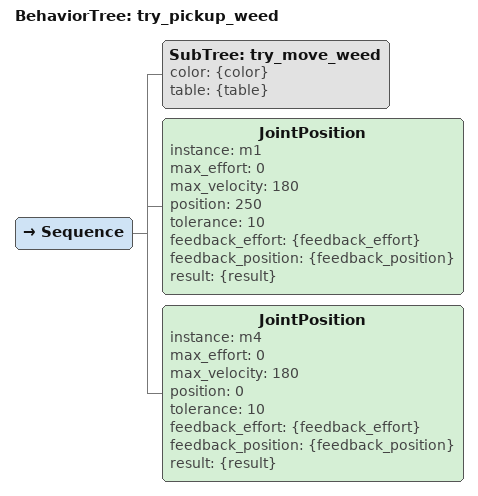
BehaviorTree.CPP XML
<?xml version="1.0" encoding="UTF-8"?>
<root BTCPP_format="4">
  <BehaviorTree ID="try_pickup_weed">
    <Sequence>
      <SubTree ID="try_move_weed"
               color="{color}"
               table="{table}"/>
      <JointPosition instance="m1"
                     max_effort="0"
                     max_velocity="180"
                     position="250"
                     tolerance="10"
                     feedback_effort="{feedback_effort}"
                     feedback_position="{feedback_position}"
                     result="{result}"/>
      <JointPosition instance="m4"
                     max_effort="0"
                     max_velocity="180"
                     position="0"
                     tolerance="10"
                     feedback_effort="{feedback_effort}"
                     feedback_position="{feedback_position}"
                     result="{result}"/>
    </Sequence>
  </BehaviorTree>

</root>
